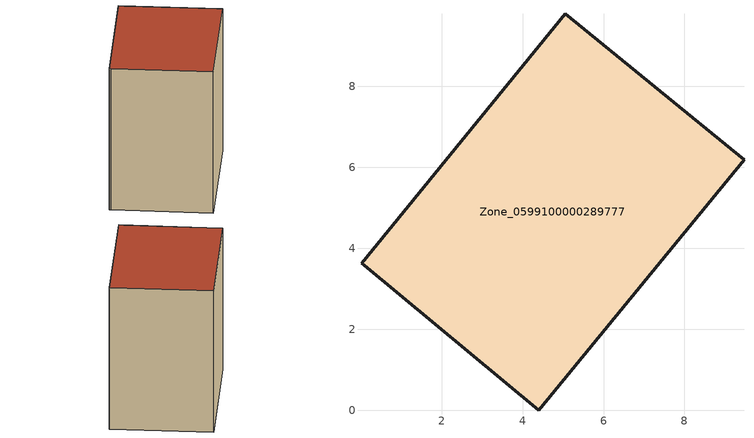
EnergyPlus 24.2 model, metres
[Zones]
Zone_0599100000289777
 floor ground (C_G): 0.02,3.63 5.06,9.8 9.47,6.19 4.4,0 0.08,3.59 z0
 wall outside (C_F): 9.47,6.19 5.06,9.8 0.02,3.63 0.08,3.59 4.4,0 9.47,6.19 z0:8.53
 roof outside (C_R): 5.06,9.8 0.02,3.63 0.08,3.59 4.4,0 9.47,6.19 z8.53
[BUILDING]
Pand.0599100000289777: North Axis=0; Terrain=City; Loads Convergence Tolerance Value=0.04; Temperature Convergence Tolerance Value=0.4; Solar Distribution=FullExterior; Maximum Number of Warmup Days=25; Minimum Number of Warmup Days=1
[Site:Location]
Rotterdam.The.Hague.AP_ZH_NLD Design_Conditions: Latitude=51.96; Longitude=4.45; Time Zone=1; Elevation=-4.5
[SITE:GROUNDTEMPERATURE:BUILDINGSURFACE]
18, 18, 18, 18, 18, 18, 18, 18, 18, 18, 18, 18
[MATERIAL] Thermal Absorptance=0.9; Solar Absorptance=0.7; Visible Absorptance=0.7
Name | Roughness | Thickness | Conductivity | Density | Specific Heat
G.TI.1946-1964 | MediumSmooth | 0.15 | 1 | 540 | 1210
F.TI.1946-1964 | Rough | 0.3 | 0.857143 | 1920 | 840
R.TI.1946-1964 | MediumRough | 0.2 | 0.277778 | 1500 | 1000
[CONSTRUCTION]
C_G: G.TI.1946-1964
C_F: F.TI.1946-1964
C_R: R.TI.1946-1964
[ZONE]
Zone_0599100000289777: Type=1; Multiplier=1; Ceiling Height=Autocalculate; Volume=Autocalculate; Floor Area=autocalculate; Part of Total Floor Area=Yes
[ZONEINFILTRATION:DESIGNFLOWRATE]
Infil_Zone_0599100000289777: Zone or ZoneList or Space or SpaceList=Zone_0599100000289777; Schedule=AlwaysOn; Design Flow Rate Calculation Method=Flow/Area; Flow Rate per Floor Area=0.003; Constant Term Coefficient=1; Temperature Term Coefficient=0; Velocity Term Coefficient=0; Velocity Squared Term Coefficient=0
[HVACTEMPLATE:ZONE:IDEALLOADSAIRSYSTEM]
Zone_0599100000289777: Maximum Heating Supply Air Temperature=50; Minimum Cooling Supply Air Temperature=13; Maximum Heating Supply Air Humidity Ratio=0.0156; Minimum Cooling Supply Air Humidity Ratio=0.0077; Heating Limit=NoLimit; Cooling Limit=NoLimit; Dehumidification Control Type=ConstantSensibleHeatRatio; Cooling Sensible Heat Ratio=0.7; Dehumidification Setpoint=60; Humidification Control Type=None; Humidification Setpoint=30; Outdoor Air Method=None; Outdoor Air Flow Rate per Person=0.00944; Outdoor Air Flow Rate per Zone Floor Area=0; Outdoor Air Flow Rate per Zone=0; Demand Controlled Ventilation Type=None; Outdoor Air Economizer Type=NoEconomizer; Heat Recovery Type=None; Sensible Heat Recovery Effectiveness=0.7; Latent Heat Recovery Effectiveness=0.65
[ZONECONTROL:THERMOSTAT]
ThermostatControl_Zone_0599100000289777: Zone or ZoneList=Zone_0599100000289777; Control Type Schedule=DualSetpointControlType; Control 1=Thermostat_Zone_0599100000289777; Temperature Difference Between Cutout And Setpoint=0
[THERMOSTATSETPOINT:DUALSETPOINT]
Thermostat_Zone_0599100000289777: Heating Setpoint Temperature Schedule=HeatingSetpoint_Zone_0599100000289777; Cooling Setpoint Temperature Schedule=CoolingSetpoint_Zone_0599100000289777
[SCHEDULE:COMPACT]
HeatingSetpoint_Zone_0599100000289777: Through: 12/31, For: AllDays, Until: 24:00, 21
CoolingSetpoint_Zone_0599100000289777: Through: 12/31, For: AllDays, Until: 24:00, 24
DualSetpointControlType: Through: 12/31, For: AllDays, Until: 24:00, 4
AlwaysOn: Through: 12/31, For: AllDays, Until: 24:00, 1
